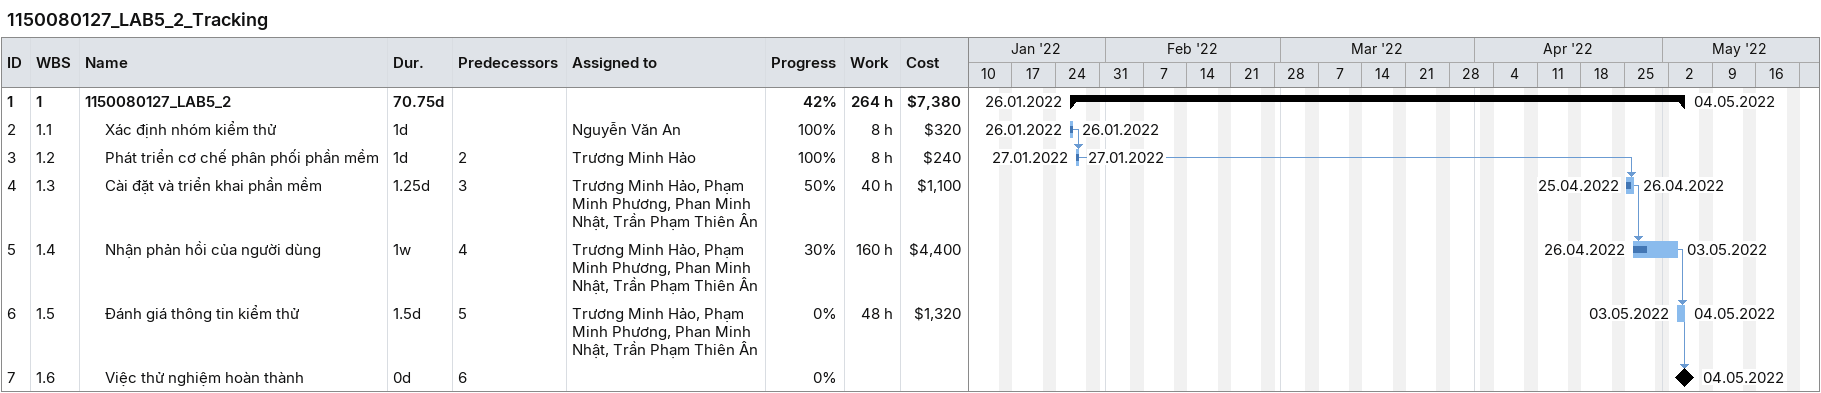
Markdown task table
1150080127_LAB5_2_Tracking

| ID | WBS | Task | Duration | Start | Finish | Predecessors | Resources | % complete | Work (h) | Cost ($) |
|---|---|---|---|---|---|---|---|---|---|---|
| 1 | 1 | **1150080127_LAB5_2** | 70.75d | 2022-01-26 | 2022-05-04 |  |  | 42 | 264 | 7380 |
| 2 | 1.1 | Xác định nhóm kiểm thử | 1d | 2022-01-26 | 2022-01-26 |  | Nguyễn Văn An | 100 | 8 | 320 |
| 3 | 1.2 | Phát triển cơ chế phân phối phần mềm | 1d | 2022-01-27 | 2022-01-27 | 2 | Trương Minh Hảo | 100 | 8 | 240 |
| 4 | 1.3 | Cài đặt và triển khai phần mềm | 1.25d | 2022-04-25 | 2022-04-26 | 3 | Trương Minh Hảo, Phạm Minh Phương, Phan Minh Nhật, Trần Phạm Thiên Ân | 50 | 40 | 1100 |
| 5 | 1.4 | Nhận phản hồi của người dùng | 1w | 2022-04-26 | 2022-05-03 | 4 | Trương Minh Hảo, Phạm Minh Phương, Phan Minh Nhật, Trần Phạm Thiên Ân | 30 | 160 | 4400 |
| 6 | 1.5 | Đánh giá thông tin kiểm thử | 1.5d | 2022-05-03 | 2022-05-04 | 5 | Trương Minh Hảo, Phạm Minh Phương, Phan Minh Nhật, Trần Phạm Thiên Ân | 0 | 48 | 1320 |
| 7 | 1.6 | Việc thử nghiệm hoàn thành | 0d | 2022-05-04 | 2022-05-04 | 6 |  | 0 |  |  |
